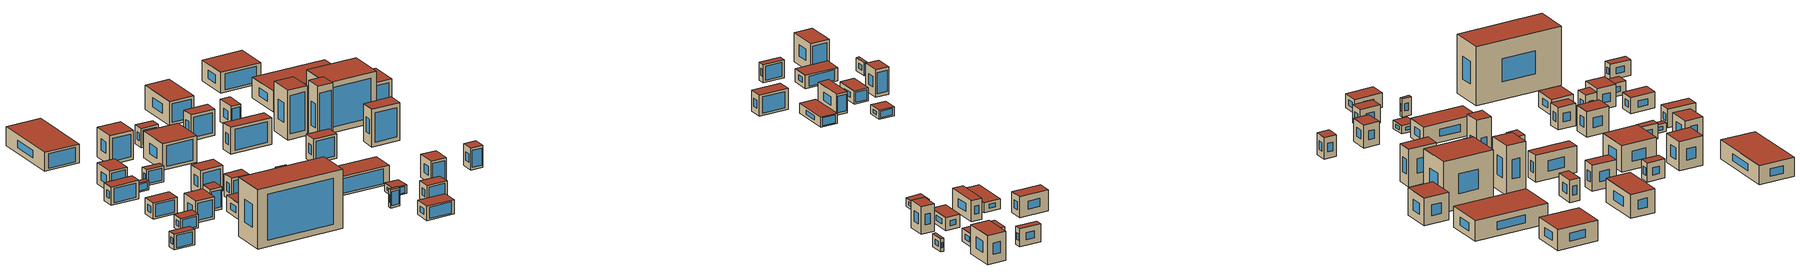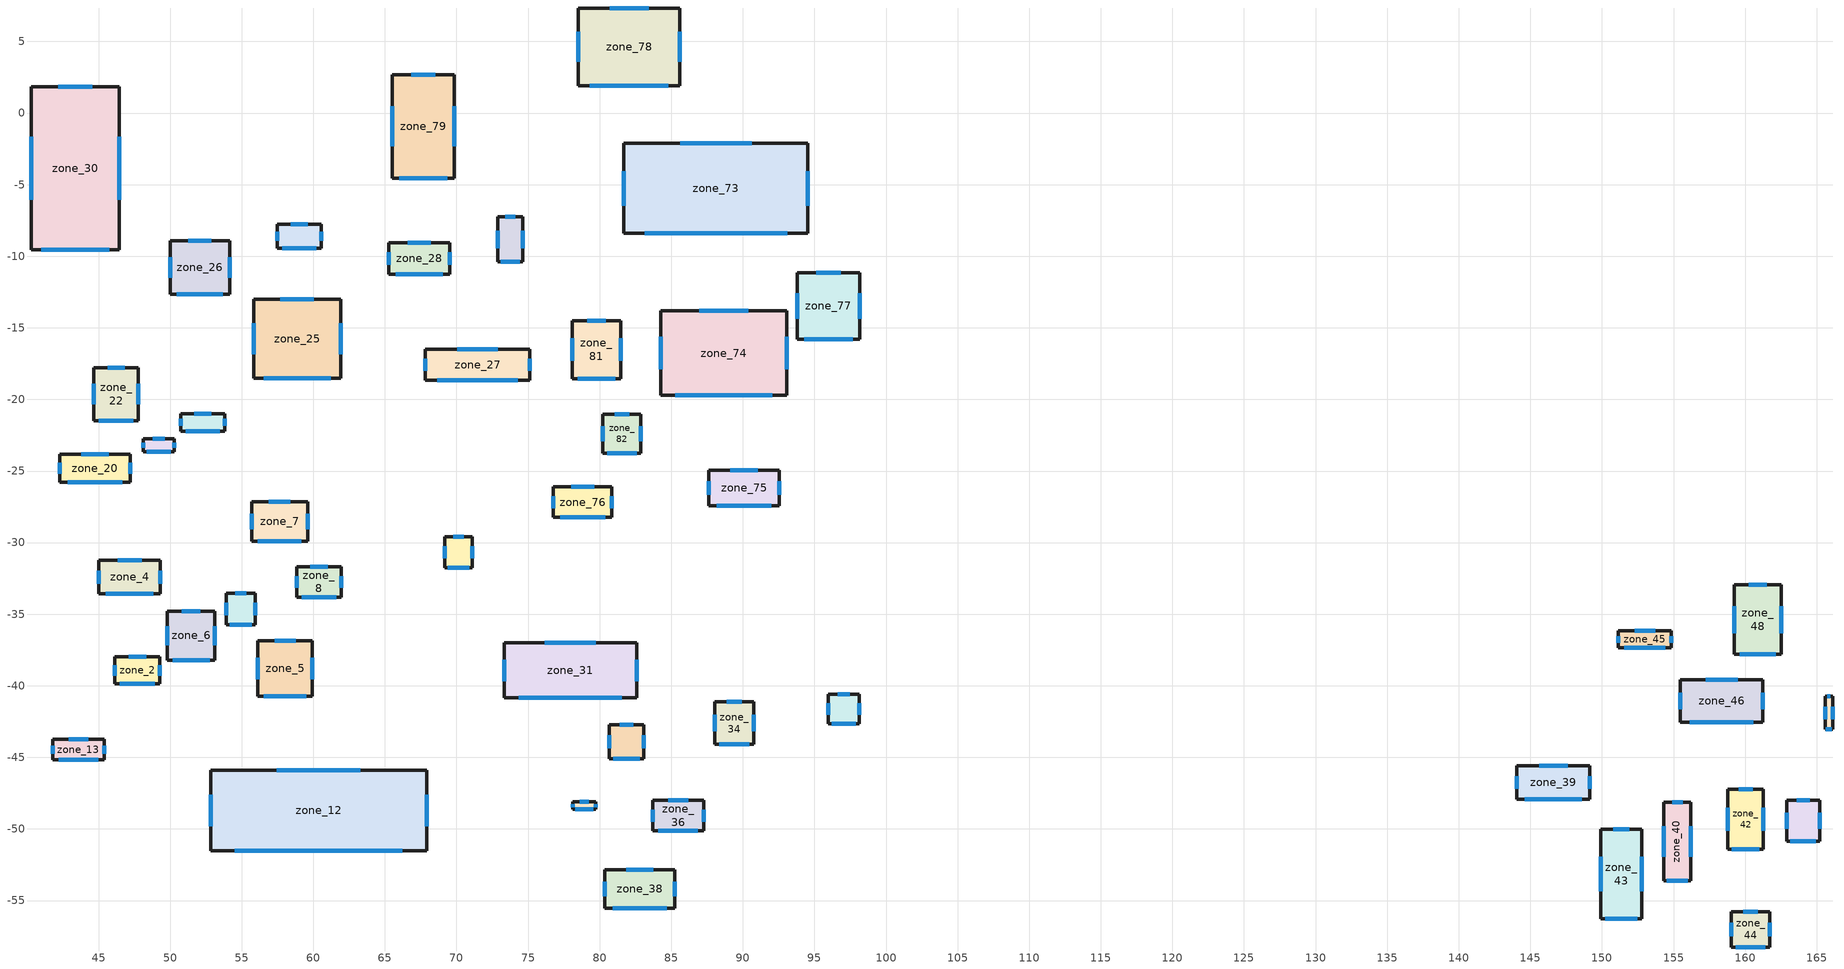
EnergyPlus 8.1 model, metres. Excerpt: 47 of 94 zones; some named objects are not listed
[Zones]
zone_2
 floor ground (Interior Floor): 46.14,-39.88 46.14,-37.99 49.29,-37.99 49.29,-39.88 z0
 wall outside (Exterior Wall): 46.14,-39.88 49.29,-39.88 49.29,-37.99 46.14,-37.99 46.14,-39.88 z0:2.22
 window (Exterior Window): 46.5,-39.88 48.93,-39.88 z0.25:1.97; 49.29,-39.3 49.29,-38.57 / 48.33,-37.99 47.11,-37.99 / 46.14,-38.57 46.14,-39.3 z0.68:1.54
 roof outside (Exterior Roof): 46.14,-39.88 49.29,-39.88 49.29,-37.99 46.14,-37.99 z2.22
zone_3
 floor ground (Interior Floor): 53.92,-35.73 53.92,-33.55 55.93,-33.55 55.93,-35.73 z0
 wall outside (Exterior Wall): 53.92,-35.73 55.93,-35.73 55.93,-33.55 53.92,-33.55 53.92,-35.73 z0:3.71
 window (Exterior Window): 54.15,-35.73 55.71,-35.73 z0.42:3.29; 55.93,-35.06 55.93,-34.22 / 55.32,-33.55 54.54,-33.55 / 53.92,-34.22 53.92,-35.06 z1.14:2.57
 roof outside (Exterior Roof): 53.92,-35.73 55.93,-35.73 55.93,-33.55 53.92,-33.55 z3.71
zone_4
 floor ground (Interior Floor): 45.03,-33.58 45.03,-31.23 49.32,-31.23 49.32,-33.58 z0
 wall outside (Exterior Wall): 45.03,-33.58 49.32,-33.58 49.32,-31.23 45.03,-31.23 45.03,-33.58 z0:2.67
 window (Exterior Window): 45.51,-33.58 48.84,-33.58 z0.3:2.37; 49.32,-32.86 49.32,-31.95 / 48,-31.23 46.34,-31.23 / 45.03,-31.95 45.03,-32.86 z0.82:1.85
 roof outside (Exterior Roof): 45.03,-33.58 49.32,-33.58 49.32,-31.23 45.03,-31.23 z2.67
zone_5
 floor ground (Interior Floor): 56.12,-40.73 56.12,-36.86 59.93,-36.86 59.93,-40.73 z0
 wall outside (Exterior Wall): 56.12,-40.73 59.93,-40.73 59.93,-36.86 56.12,-36.86 56.12,-40.73 z0:2.65
 window (Exterior Window): 56.55,-40.73 59.5,-40.73 z0.3:2.35; 59.93,-39.55 59.93,-38.05 / 58.77,-36.86 57.29,-36.86 / 56.12,-38.05 56.12,-39.55 z0.81:1.84
 roof outside (Exterior Roof): 56.12,-40.73 59.93,-40.73 59.93,-36.86 56.12,-36.86 z2.65
zone_6
 floor ground (Interior Floor): 49.8,-38.2 49.8,-34.78 53.13,-34.78 53.13,-38.2 z0
 wall outside (Exterior Wall): 49.8,-38.2 53.13,-38.2 53.13,-34.78 49.8,-34.78 49.8,-38.2 z0:3.65
 window (Exterior Window): 50.18,-38.2 52.75,-38.2 z0.41:3.24; 53.13,-37.15 53.13,-35.83 / 52.11,-34.78 50.82,-34.78 / 49.8,-35.83 49.8,-37.15 z1.12:2.53
 roof outside (Exterior Roof): 49.8,-38.2 53.13,-38.2 53.13,-34.78 49.8,-34.78 z3.65
zone_7
 floor ground (Interior Floor): 55.69,-29.91 55.69,-27.15 59.61,-27.15 59.61,-29.91 z0
 wall outside (Exterior Wall): 55.69,-29.91 59.61,-29.91 59.61,-27.15 55.69,-27.15 55.69,-29.91 z0:4.23
 window (Exterior Window): 56.13,-29.91 59.17,-29.91 z0.48:3.75; 59.61,-29.07 59.61,-28 / 58.41,-27.15 56.89,-27.15 / 55.69,-28 55.69,-29.07 z1.3:2.93
 roof outside (Exterior Roof): 55.69,-29.91 59.61,-29.91 59.61,-27.15 55.69,-27.15 z4.23
zone_8
 floor ground (Interior Floor): 58.83,-33.81 58.83,-31.68 61.96,-31.68 61.96,-33.81 z0
 wall outside (Exterior Wall): 58.83,-33.81 61.96,-33.81 61.96,-31.68 58.83,-31.68 58.83,-33.81 z0:3.71
 window (Exterior Window): 59.19,-33.81 61.61,-33.81 z0.42:3.29; 61.96,-33.16 61.96,-32.34 / 61,-31.68 59.79,-31.68 / 58.83,-32.34 58.83,-33.16 z1.14:2.57
 roof outside (Exterior Roof): 58.83,-33.81 61.96,-33.81 61.96,-31.68 58.83,-31.68 z3.71
zone_12
 floor ground (Interior Floor): 52.83,-51.51 52.83,-45.9 67.92,-45.9 67.92,-51.51 z0
 wall outside (Exterior Wall): 52.83,-51.51 67.92,-51.51 67.92,-45.9 52.83,-45.9 52.83,-51.51 z0:9.83
 window (Exterior Window): 54.53,-51.51 66.22,-51.51 z1.11:8.73; 67.92,-49.79 67.92,-47.62 / 63.3,-45.9 57.45,-45.9 / 52.83,-47.62 52.83,-49.79 z3.01:6.82
 roof outside (Exterior Roof): 52.83,-51.51 67.92,-51.51 67.92,-45.9 52.83,-45.9 z9.83
zone_13
 floor ground (Interior Floor): 41.8,-45.18 41.8,-43.75 45.4,-43.75 45.4,-45.18 z0
 wall outside (Exterior Wall): 41.8,-45.18 45.4,-45.18 45.4,-43.75 41.8,-43.75 41.8,-45.18 z0:2.59
 window (Exterior Window): 42.21,-45.18 45,-45.18 z0.29:2.3; 45.4,-44.74 45.4,-44.19 / 44.3,-43.75 42.9,-43.75 / 41.8,-44.19 41.8,-44.74 z0.79:1.79
 roof outside (Exterior Roof): 41.8,-45.18 45.4,-45.18 45.4,-43.75 41.8,-43.75 z2.59
zone_19
 floor ground (Interior Floor): 48.14,-23.66 48.14,-22.75 50.27,-22.75 50.27,-23.66 z0
 wall outside (Exterior Wall): 48.14,-23.66 50.27,-23.66 50.27,-22.75 48.14,-22.75 48.14,-23.66 z0:1.43
 window (Exterior Window): 48.38,-23.66 50.03,-23.66 z0.16:1.27; 50.27,-23.38 50.27,-23.03 / 49.62,-22.75 48.79,-22.75 / 48.14,-23.03 48.14,-23.38 z0.44:0.99
 roof outside (Exterior Roof): 48.14,-23.66 50.27,-23.66 50.27,-22.75 48.14,-22.75 z1.43
zone_20
 floor ground (Interior Floor): 42.29,-25.79 42.29,-23.84 47.21,-23.84 47.21,-25.79 z0
 wall outside (Exterior Wall): 42.29,-25.79 47.21,-25.79 47.21,-23.84 42.29,-23.84 42.29,-25.79 z0:3.02
 window (Exterior Window): 42.85,-25.79 46.66,-25.79 z0.34:2.68; 47.21,-25.19 47.21,-24.44 / 45.71,-23.84 43.8,-23.84 / 42.29,-24.44 42.29,-25.19 z0.93:2.1
 roof outside (Exterior Roof): 42.29,-25.79 47.21,-25.79 47.21,-23.84 42.29,-23.84 z3.02
zone_21
 floor ground (Interior Floor): 50.75,-22.22 50.75,-20.99 53.8,-20.99 53.8,-22.22 z0
 wall outside (Exterior Wall): 50.75,-22.22 53.8,-22.22 53.8,-20.99 50.75,-20.99 50.75,-22.22 z0:2.61
 window (Exterior Window): 51.09,-22.22 53.46,-22.22 z0.29:2.31; 53.8,-21.84 53.8,-21.37 / 52.87,-20.99 51.68,-20.99 / 50.75,-21.37 50.75,-21.84 z0.8:1.81
 roof outside (Exterior Roof): 50.75,-22.22 53.8,-22.22 53.8,-20.99 50.75,-20.99 z2.61
zone_22
 floor ground (Interior Floor): 44.68,-21.47 44.68,-17.77 47.79,-17.77 47.79,-21.47 z0
 wall outside (Exterior Wall): 44.68,-21.47 47.79,-21.47 47.79,-17.77 44.68,-17.77 44.68,-21.47 z0:3.48
 window (Exterior Window): 45.03,-21.47 47.44,-21.47 z0.39:3.09; 47.79,-20.34 47.79,-18.91 / 46.84,-17.77 45.63,-17.77 / 44.68,-18.91 44.68,-20.34 z1.07:2.41
 roof outside (Exterior Roof): 44.68,-21.47 47.79,-21.47 47.79,-17.77 44.68,-17.77 z3.48
zone_25
 floor ground (Interior Floor): 55.85,-18.52 55.85,-13.01 61.9,-13.01 61.9,-18.52 z0
 wall outside (Exterior Wall): 55.85,-18.52 61.9,-18.52 61.9,-13.01 55.85,-13.01 55.85,-18.52 z0:4.41
 window (Exterior Window): 56.53,-18.52 61.22,-18.52 z0.5:3.91; 61.9,-16.83 61.9,-14.7 / 60.05,-13.01 57.7,-13.01 / 55.85,-14.7 55.85,-16.83 z1.35:3.06
 roof outside (Exterior Roof): 55.85,-18.52 61.9,-18.52 61.9,-13.01 55.85,-13.01 z4.41
zone_26
 floor ground (Interior Floor): 50.01,-12.64 50.01,-8.92 54.15,-8.92 54.15,-12.64 z0
 wall outside (Exterior Wall): 50.01,-12.64 54.15,-12.64 54.15,-8.92 50.01,-8.92 50.01,-12.64 z0:4.86
 window (Exterior Window): 50.48,-12.64 53.69,-12.64 z0.55:4.31; 54.15,-11.5 54.15,-10.06 / 52.89,-8.92 51.28,-8.92 / 50.01,-10.06 50.01,-11.5 z1.49:3.37
 roof outside (Exterior Roof): 50.01,-12.64 54.15,-12.64 54.15,-8.92 50.01,-8.92 z4.86
zone_27
 floor ground (Interior Floor): 67.84,-18.66 67.84,-16.5 75.11,-16.5 75.11,-18.66 z0
 wall outside (Exterior Wall): 67.84,-18.66 75.11,-18.66 75.11,-16.5 67.84,-16.5 67.84,-18.66 z0:4.45
 window (Exterior Window): 68.66,-18.66 74.29,-18.66 z0.5:3.95; 75.11,-18 75.11,-17.16 / 72.88,-16.5 70.06,-16.5 / 67.84,-17.16 67.84,-18 z1.36:3.09
 roof outside (Exterior Roof): 67.84,-18.66 75.11,-18.66 75.11,-16.5 67.84,-16.5 z4.45
zone_28
 floor ground (Interior Floor): 65.28,-11.25 65.28,-9.06 69.52,-9.06 69.52,-11.25 z0
 wall outside (Exterior Wall): 65.28,-11.25 69.52,-11.25 69.52,-9.06 65.28,-9.06 65.28,-11.25 z0:4.32
 window (Exterior Window): 65.76,-11.25 69.04,-11.25 z0.49:3.83; 69.52,-10.58 69.52,-9.73 / 68.22,-9.06 66.58,-9.06 / 65.28,-9.73 65.28,-10.58 z1.32:3
 roof outside (Exterior Roof): 65.28,-11.25 69.52,-11.25 69.52,-9.06 65.28,-9.06 z4.32
zone_29
 floor ground (Interior Floor): 57.49,-9.45 57.49,-7.78 60.57,-7.78 60.57,-9.45 z0
 wall outside (Exterior Wall): 57.49,-9.45 60.57,-9.45 60.57,-7.78 57.49,-7.78 57.49,-9.45 z0:3.15
 window (Exterior Window): 57.84,-9.45 60.22,-9.45 z0.35:2.79; 60.57,-8.93 60.57,-8.29 / 59.62,-7.78 58.43,-7.78 / 57.49,-8.29 57.49,-8.93 z0.96:2.18
 roof outside (Exterior Roof): 57.49,-9.45 60.57,-9.45 60.57,-7.78 57.49,-7.78 z3.15
zone_30
 floor ground (Interior Floor): 40.31,-9.56 40.31,1.84 46.45,1.84 46.45,-9.56 z0
 wall outside (Exterior Wall): 40.31,-9.56 46.45,-9.56 46.45,1.84 40.31,1.84 40.31,-9.56 z0:3.13
 window (Exterior Window): 41.01,-9.56 45.75,-9.56 z0.35:2.78; 46.45,-6.07 46.45,-1.66 / 44.57,1.84 42.19,1.84 / 40.31,-1.66 40.31,-6.07 z0.96:2.17
 roof outside (Exterior Roof): 40.31,-9.56 46.45,-9.56 46.45,1.84 40.31,1.84 z3.13
zone_31
 floor ground (Interior Floor): 73.32,-40.85 73.32,-37 82.58,-37 82.58,-40.85 z0
 wall outside (Exterior Wall): 73.32,-40.85 82.58,-40.85 82.58,-37 73.32,-37 73.32,-40.85 z0:3.17
 window (Exterior Window): 74.37,-40.85 81.53,-40.85 z0.36:2.81; 82.58,-39.67 82.58,-38.18 / 79.74,-37 76.16,-37 / 73.32,-38.18 73.32,-39.67 z0.97:2.2
 roof outside (Exterior Roof): 73.32,-40.85 82.58,-40.85 82.58,-37 73.32,-37 z3.17
zone_32
 floor ground (Interior Floor): 69.17,-31.77 69.17,-29.58 71.12,-29.58 71.12,-31.77 z0
 wall outside (Exterior Wall): 69.17,-31.77 71.12,-31.77 71.12,-29.58 69.17,-29.58 69.17,-31.77 z0:1.61
 window (Exterior Window): 69.39,-31.77 70.9,-31.77 z0.18:1.43; 71.12,-31.1 71.12,-30.25 / 70.52,-29.58 69.76,-29.58 / 69.17,-30.25 69.17,-31.1 z0.49:1.12
 roof outside (Exterior Roof): 69.17,-31.77 71.12,-31.77 71.12,-29.58 69.17,-29.58 z1.61
zone_33
 floor ground (Interior Floor): 95.96,-42.66 95.96,-40.58 98.12,-40.58 98.12,-42.66 z0
 wall outside (Exterior Wall): 95.96,-42.66 98.12,-42.66 98.12,-40.58 95.96,-40.58 95.96,-42.66 z0:3.61
 window (Exterior Window): 96.21,-42.66 97.88,-42.66 z0.41:3.2; 98.12,-42.03 98.12,-41.22 / 97.46,-40.58 96.62,-40.58 / 95.96,-41.22 95.96,-42.03 z1.11:2.51
 roof outside (Exterior Roof): 95.96,-42.66 98.12,-42.66 98.12,-40.58 95.96,-40.58 z3.61
zone_34
 floor ground (Interior Floor): 88.05,-44.1 88.05,-41.11 90.75,-41.11 90.75,-44.1 z0
 wall outside (Exterior Wall): 88.05,-44.1 90.75,-44.1 90.75,-41.11 88.05,-41.11 88.05,-44.1 z0:3.82
 window (Exterior Window): 88.36,-44.1 90.45,-44.1 z0.43:3.39; 90.75,-43.18 90.75,-42.03 / 89.92,-41.11 88.88,-41.11 / 88.05,-42.03 88.05,-43.18 z1.17:2.65
 roof outside (Exterior Roof): 88.05,-44.1 90.75,-44.1 90.75,-41.11 88.05,-41.11 z3.82
zone_35
 floor ground (Interior Floor): 80.68,-45.1 80.68,-42.72 83.08,-42.72 83.08,-45.1 z0
 wall outside (Exterior Wall): 80.68,-45.1 83.08,-45.1 83.08,-42.72 80.68,-42.72 80.68,-45.1 z0:1.38
 window (Exterior Window): 80.95,-45.1 82.81,-45.1 z0.16:1.23; 83.08,-44.37 83.08,-43.45 / 82.34,-42.72 81.41,-42.72 / 80.68,-43.45 80.68,-44.37 z0.42:0.96
 roof outside (Exterior Roof): 80.68,-45.1 83.08,-45.1 83.08,-42.72 80.68,-42.72 z1.38
zone_36
 floor ground (Interior Floor): 83.69,-50.14 83.69,-47.99 87.27,-47.99 87.27,-50.14 z0
 wall outside (Exterior Wall): 83.69,-50.14 87.27,-50.14 87.27,-47.99 83.69,-47.99 83.69,-50.14 z0:2.99
 window (Exterior Window): 84.09,-50.14 86.87,-50.14 z0.34:2.66; 87.27,-49.48 87.27,-48.65 / 86.17,-47.99 84.79,-47.99 / 83.69,-48.65 83.69,-49.48 z0.92:2.08
 roof outside (Exterior Roof): 83.69,-50.14 87.27,-50.14 87.27,-47.99 83.69,-47.99 z2.99
zone_37
 floor ground (Interior Floor): 78.11,-48.63 78.11,-48.1 79.73,-48.1 79.73,-48.63 z0
 wall outside (Exterior Wall): 78.11,-48.63 79.73,-48.63 79.73,-48.1 78.11,-48.1 78.11,-48.63 z0:3.04
 window (Exterior Window): 78.29,-48.63 79.55,-48.63 z0.34:2.69; 79.73,-48.47 79.73,-48.26 / 79.23,-48.1 78.6,-48.1 / 78.11,-48.26 78.11,-48.47 z0.93:2.11
 roof outside (Exterior Roof): 78.11,-48.63 79.73,-48.63 79.73,-48.1 78.11,-48.1 z3.04
zone_38
 floor ground (Interior Floor): 80.36,-55.53 80.36,-52.86 85.25,-52.86 85.25,-55.53 z0
 wall outside (Exterior Wall): 80.36,-55.53 85.25,-55.53 85.25,-52.86 80.36,-52.86 80.36,-55.53 z0:2.37
 window (Exterior Window): 80.91,-55.53 84.7,-55.53 z0.27:2.1; 85.25,-54.71 85.25,-53.67 / 83.75,-52.86 81.86,-52.86 / 80.36,-53.67 80.36,-54.71 z0.73:1.64
 roof outside (Exterior Roof): 80.36,-55.53 85.25,-55.53 85.25,-52.86 80.36,-52.86 z2.37
zone_39
 floor ground (Interior Floor): 144.05,-47.91 144.05,-45.6 149.16,-45.6 149.16,-47.91 z0
 wall outside (Exterior Wall): 144.05,-47.91 149.16,-47.91 149.16,-45.6 144.05,-45.6 144.05,-47.91 z0:3.46
 window (Exterior Window): 144.62,-47.91 148.59,-47.91 z0.39:3.07; 149.16,-47.2 149.16,-46.31 / 147.6,-45.6 145.62,-45.6 / 144.05,-46.31 144.05,-47.2 z1.06:2.4
 roof outside (Exterior Roof): 144.05,-47.91 149.16,-47.91 149.16,-45.6 144.05,-45.6 z3.46
zone_40
 floor ground (Interior Floor): 154.33,-53.63 154.33,-48.13 156.22,-48.13 156.22,-53.63 z0
 wall outside (Exterior Wall): 154.33,-53.63 156.22,-53.63 156.22,-48.13 154.33,-48.13 154.33,-53.63 z0:3.44
 window (Exterior Window): 154.54,-53.63 156.01,-53.63 z0.39:3.05; 156.22,-51.94 156.22,-49.81 / 155.64,-48.13 154.91,-48.13 / 154.33,-49.81 154.33,-51.94 z1.05:2.39
 roof outside (Exterior Roof): 154.33,-53.63 156.22,-53.63 156.22,-48.13 154.33,-48.13 z3.44
zone_41
 floor ground (Interior Floor): 162.9,-50.86 162.9,-47.98 165.21,-47.98 165.21,-50.86 z0
 wall outside (Exterior Wall): 162.9,-50.86 165.21,-50.86 165.21,-47.98 162.9,-47.98 162.9,-50.86 z0:4.54
 window (Exterior Window): 163.16,-50.86 164.95,-50.86 z0.51:4.03; 165.21,-49.98 165.21,-48.87 / 164.5,-47.98 163.61,-47.98 / 162.9,-48.87 162.9,-49.98 z1.39:3.15
 roof outside (Exterior Roof): 162.9,-50.86 165.21,-50.86 165.21,-47.98 162.9,-47.98 z4.54
zone_42
 floor ground (Interior Floor): 158.8,-51.42 158.8,-47.22 161.28,-47.22 161.28,-51.42 z0
 wall outside (Exterior Wall): 158.8,-51.42 161.28,-51.42 161.28,-47.22 158.8,-47.22 158.8,-51.42 z0:2.14
 window (Exterior Window): 159.08,-51.42 161,-51.42 z0.24:1.9; 161.28,-50.13 161.28,-48.51 / 160.52,-47.22 159.56,-47.22 / 158.8,-48.51 158.8,-50.13 z0.66:1.49
 roof outside (Exterior Roof): 158.8,-51.42 161.28,-51.42 161.28,-47.22 158.8,-47.22 z2.14
zone_43
 floor ground (Interior Floor): 149.91,-56.27 149.91,-50.03 152.79,-50.03 152.79,-56.27 z0
 wall outside (Exterior Wall): 149.91,-56.27 152.79,-56.27 152.79,-50.03 149.91,-50.03 149.91,-56.27 z0:1.66
 window (Exterior Window): 150.24,-56.27 152.47,-56.27 z0.19:1.47; 152.79,-54.36 152.79,-51.94 / 151.91,-50.03 150.79,-50.03 / 149.91,-51.94 149.91,-54.36 z0.51:1.15
 roof outside (Exterior Roof): 149.91,-56.27 152.79,-56.27 152.79,-50.03 149.91,-50.03 z1.66
zone_44
 floor ground (Interior Floor): 159.05,-58.24 159.05,-55.79 161.71,-55.79 161.71,-58.24 z0
 wall outside (Exterior Wall): 159.05,-58.24 161.71,-58.24 161.71,-55.79 159.05,-55.79 159.05,-58.24 z0:1.44
 window (Exterior Window): 159.35,-58.24 161.41,-58.24 z0.16:1.28; 161.71,-57.49 161.71,-56.54 / 160.89,-55.79 159.86,-55.79 / 159.05,-56.54 159.05,-57.49 z0.44:1
 roof outside (Exterior Roof): 159.05,-58.24 161.71,-58.24 161.71,-55.79 159.05,-55.79 z1.44
zone_45
 floor ground (Interior Floor): 151.15,-37.36 151.15,-36.16 154.85,-36.16 154.85,-37.36 z0
 wall outside (Exterior Wall): 151.15,-37.36 154.85,-37.36 154.85,-36.16 151.15,-36.16 151.15,-37.36 z0:2.97
 window (Exterior Window): 151.57,-37.36 154.43,-37.36 z0.33:2.64; 154.85,-36.99 154.85,-36.53 / 153.72,-36.16 152.28,-36.16 / 151.15,-36.53 151.15,-36.99 z0.91:2.06
 roof outside (Exterior Roof): 151.15,-37.36 154.85,-37.36 154.85,-36.16 151.15,-36.16 z2.97
zone_46
 floor ground (Interior Floor): 155.48,-42.54 155.48,-39.59 161.23,-39.59 161.23,-42.54 z0
 wall outside (Exterior Wall): 155.48,-42.54 161.23,-42.54 161.23,-39.59 155.48,-39.59 155.48,-42.54 z0:2.17
 window (Exterior Window): 156.13,-42.54 160.58,-42.54 z0.24:1.93; 161.23,-41.63 161.23,-40.49 / 159.47,-39.59 157.24,-39.59 / 155.48,-40.49 155.48,-41.63 z0.67:1.51
 roof outside (Exterior Roof): 155.48,-42.54 161.23,-42.54 161.23,-39.59 155.48,-39.59 z2.17
zone_47
 floor ground (Interior Floor): 165.59,-43.05 165.59,-40.74 166.11,-40.74 166.11,-43.05 z0
 wall outside (Exterior Wall): 165.59,-43.05 166.11,-43.05 166.11,-40.74 165.59,-40.74 165.59,-43.05 z0:2.17
 window (Exterior Window): 165.65,-43.05 166.05,-43.05 z0.24:1.92; 166.11,-42.34 166.11,-41.45 / 165.95,-40.74 165.75,-40.74 / 165.59,-41.45 165.59,-42.34 z0.66:1.5
 roof outside (Exterior Roof): 165.59,-43.05 166.11,-43.05 166.11,-40.74 165.59,-40.74 z2.17
zone_48
 floor ground (Interior Floor): 159.25,-37.81 159.25,-32.93 162.51,-32.93 162.51,-37.81 z0
 wall outside (Exterior Wall): 159.25,-37.81 162.51,-37.81 162.51,-32.93 159.25,-32.93 159.25,-37.81 z0:4.82
 window (Exterior Window): 159.61,-37.81 162.15,-37.81 z0.54:4.27; 162.51,-36.32 162.51,-34.43 / 161.51,-32.93 160.25,-32.93 / 159.25,-34.43 159.25,-36.32 z1.48:3.34
 roof outside (Exterior Roof): 159.25,-37.81 162.51,-37.81 162.51,-32.93 159.25,-32.93 z4.82
zone_73
 floor ground (Interior Floor): 81.69,-8.41 81.69,-2.13 94.54,-2.13 94.54,-8.41 z0
 wall outside (Exterior Wall): 81.69,-8.41 94.54,-8.41 94.54,-2.13 81.69,-2.13 81.69,-8.41 z0:3.44
 window (Exterior Window): 83.14,-8.41 93.09,-8.41 z0.39:3.05; 94.54,-6.49 94.54,-4.05 / 90.61,-2.13 85.63,-2.13 / 81.69,-4.05 81.69,-6.49 z1.05:2.39
 roof outside (Exterior Roof): 81.69,-8.41 94.54,-8.41 94.54,-2.13 81.69,-2.13 z3.44
zone_74
 floor ground (Interior Floor): 84.28,-19.71 84.28,-13.82 93.06,-13.82 93.06,-19.71 z0
 wall outside (Exterior Wall): 84.28,-19.71 93.06,-19.71 93.06,-13.82 84.28,-13.82 84.28,-19.71 z0:8.46
 window (Exterior Window): 85.27,-19.71 92.07,-19.71 z0.95:7.51; 93.06,-17.91 93.06,-15.63 / 90.37,-13.82 86.97,-13.82 / 84.28,-15.63 84.28,-17.91 z2.59:5.87
 roof outside (Exterior Roof): 84.28,-19.71 93.06,-19.71 93.06,-13.82 84.28,-13.82 z8.46
zone_75
 floor ground (Interior Floor): 87.62,-27.42 87.62,-24.94 92.55,-24.94 92.55,-27.42 z0
 wall outside (Exterior Wall): 87.62,-27.42 92.55,-27.42 92.55,-24.94 87.62,-24.94 87.62,-27.42 z0:6.27
 window (Exterior Window): 88.18,-27.42 91.99,-27.42 z0.71:5.56; 92.55,-26.66 92.55,-25.7 / 91.04,-24.94 89.13,-24.94 / 87.62,-25.7 87.62,-26.66 z1.92:4.35
 roof outside (Exterior Roof): 87.62,-27.42 92.55,-27.42 92.55,-24.94 87.62,-24.94 z6.27
zone_76
 floor ground (Interior Floor): 76.77,-28.24 76.77,-26.12 80.86,-26.12 80.86,-28.24 z0
 wall outside (Exterior Wall): 76.77,-28.24 80.86,-28.24 80.86,-26.12 76.77,-26.12 76.77,-28.24 z0:4.09
 window (Exterior Window): 77.23,-28.24 80.4,-28.24 z0.46:3.63; 80.86,-27.59 80.86,-26.77 / 79.6,-26.12 78.02,-26.12 / 76.77,-26.77 76.77,-27.59 z1.25:2.83
 roof outside (Exterior Roof): 76.77,-28.24 80.86,-28.24 80.86,-26.12 76.77,-26.12 z4.09
zone_77
 floor ground (Interior Floor): 93.8,-15.81 93.8,-11.16 98.15,-11.16 98.15,-15.81 z0
 wall outside (Exterior Wall): 93.8,-15.81 98.15,-15.81 98.15,-11.16 93.8,-11.16 93.8,-15.81 z0:4.59
 window (Exterior Window): 94.29,-15.81 97.66,-15.81 z0.52:4.07; 98.15,-14.38 98.15,-12.58 / 96.82,-11.16 95.14,-11.16 / 93.8,-12.58 93.8,-14.38 z1.41:3.18
 roof outside (Exterior Roof): 93.8,-15.81 98.15,-15.81 98.15,-11.16 93.8,-11.16 z4.59
zone_78
 floor ground (Interior Floor): 78.51,1.91 78.51,7.34 85.61,7.34 85.61,1.91 z0
 wall outside (Exterior Wall): 78.51,1.91 85.61,1.91 85.61,7.34 78.51,7.34 78.51,1.91 z0:3.46
 window (Exterior Window): 79.31,1.91 84.81,1.91 z0.39:3.07; 85.61,3.57 85.61,5.67 / 83.43,7.34 80.69,7.34 / 78.51,5.67 78.51,3.57 z1.06:2.4
 roof outside (Exterior Roof): 78.51,1.91 85.61,1.91 85.61,7.34 78.51,7.34 z3.46
zone_79
 floor ground (Interior Floor): 65.52,-4.55 65.52,2.68 69.83,2.68 69.83,-4.55 z0
 wall outside (Exterior Wall): 65.52,-4.55 69.83,-4.55 69.83,2.68 65.52,2.68 65.52,-4.55 z0:3.98
 window (Exterior Window): 66.01,-4.55 69.35,-4.55 z0.45:3.53; 69.83,-2.33 69.83,0.47 / 68.51,2.68 66.84,2.68 / 65.52,0.47 65.52,-2.33 z1.22:2.76
 roof outside (Exterior Roof): 65.52,-4.55 69.83,-4.55 69.83,2.68 65.52,2.68 z3.98
zone_80
 floor ground (Interior Floor): 72.89,-10.39 72.89,-7.25 74.62,-7.25 74.62,-10.39 z0
 wall outside (Exterior Wall): 72.89,-10.39 74.62,-10.39 74.62,-7.25 72.89,-7.25 72.89,-10.39 z0:3.69
 window (Exterior Window): 73.08,-10.39 74.42,-10.39 z0.42:3.28; 74.62,-9.43 74.62,-8.21 / 74.09,-7.25 73.42,-7.25 / 72.89,-8.21 72.89,-9.43 z1.13:2.56
 roof outside (Exterior Roof): 72.89,-10.39 74.62,-10.39 74.62,-7.25 72.89,-7.25 z3.69
zone_81
 floor ground (Interior Floor): 78.07,-18.55 78.07,-14.5 81.48,-14.5 81.48,-18.55 z0
 wall outside (Exterior Wall): 78.07,-18.55 81.48,-18.55 81.48,-14.5 78.07,-14.5 78.07,-18.55 z0:8.22
 window (Exterior Window): 78.46,-18.55 81.1,-18.55 z0.93:7.3; 81.48,-17.31 81.48,-15.74 / 80.44,-14.5 79.12,-14.5 / 78.07,-15.74 78.07,-17.31 z2.52:5.7
 roof outside (Exterior Roof): 78.07,-18.55 81.48,-18.55 81.48,-14.5 78.07,-14.5 z8.22
zone_82
 floor ground (Interior Floor): 80.23,-23.77 80.23,-21.03 82.87,-21.03 82.87,-23.77 z0
 wall outside (Exterior Wall): 80.23,-23.77 82.87,-23.77 82.87,-21.03 80.23,-21.03 80.23,-23.77 z0:10.36
 window (Exterior Window): 80.53,-23.77 82.57,-23.77 z1.17:9.2; 82.87,-22.93 82.87,-21.87 / 82.06,-21.03 81.04,-21.03 / 80.23,-21.87 80.23,-22.93 z3.17:7.19
 roof outside (Exterior Roof): 80.23,-23.77 82.87,-23.77 82.87,-21.03 80.23,-21.03 z10.36
[Building]
unnamed.idf: North Axis {deg}=0; Terrain=City; Loads Convergence Tolerance Value=0.04; Temperature Convergence Tolerance Value {deltaC}=0.4; Solar Distribution or maybe FullExterior=FullInteriorAndExteriorWithReflections; Maximum Number of Warmup Days=25; Minimum Number of Warmup Days=6
[Site:Location]
New York J F Kennedy IntL Ar	USA: 40.65, -73.8, -5, 5
[SizingPeriod:WeatherFileConditionType]
ExtremeSizingWinterExtreme: WinterExtreme, Monday, Yes, Yes
ExtremeSizingSummerExtreme: SummerExtreme, Monday, Yes, Yes
[Construction]
EXTERIOR WALL: M01 100mm brick, M15 200mm heavyweight concrete, I02 50mm insulation board, F04 Wall air space resistance, G01a 19mm gypsum board
EXTERIOR WINDOW: Clear 3mm, Air 13mm, Clear 3mm
INTERIOR FLOOR: F16 Acoustic tile, F05 Ceiling air space resistance, M11 100mm lightweight concrete
EXTERIOR ROOF: M11 100mm lightweight concrete, F05 Ceiling air space resistance, F16 Acoustic tile
[Material] - Thermal Absorptance=0.9
Name | - Roughness | - Thickness {m} | - Conductivity {W/m-K} | - Density {kg/m3} | - Specific Heat {J/kg-K} | - Solar Absorptance | - Visible Absorptance
M01 100MM BRICK | MediumRough | 0.1016 | 0.89 | 1920 | 790 | 0.7 | 0.7
M15 200MM HEAVYWEIGHT CONCRETE | MediumRough | 0.2032 | 1.95 | 2240 | 900 | 0.7 | 0.7
I02 50MM INSULATION BOARD | MediumRough | 0.0508 | 0.03 | 43 | 1210 | 0.7 | 0.7
G01A 19MM GYPSUM BOARD | MediumSmooth | 0.019 | 0.16 | 800 | 1090 | 0.4 | 0.4
F16 ACOUSTIC TILE | MediumSmooth | 0.0191 | 0.06 | 368 | 590 | 0.3 | 0.3
M11 100MM LIGHTWEIGHT CONCRETE | MediumRough | 0.1016 | 0.53 | 1280 | 840 | 0.5 | 0.5
[Material:AirGap]
Name | - Thermal Resistance {m2-K/W}
F04 WALL AIR SPACE RESISTANCE | 0.15
F05 CEILING AIR SPACE RESISTANCE | 0.18
[WindowMaterial:Glazing]
CLEAR 3MM: - Optical Data Type=SpectralAverage; - Thickness {m}=0.003; - Solar Transmittance at Normal Incidence=0.837; - Front Side Solar Reflectance at Normal Incidence=0.075; - Back Side Solar Reflectance at Normal Incidence=0; - Visible Transmittance at Normal Incidence=0.898; - Front Side Visible Reflectance at Normal Incidence=0.081; - Back Side Visible Reflectance at Normal Incidence=0; - Infrared Transmittance at Normal Incidence=0; - Front Side Infrared Hemispherical Emissivity=0.84; - Back Side Infrared Hemispherical Emissivity=0.84; - Conductivity {W/m-K}=0.9; - Dirt Correction Factor for Solar and Visible Transmittance=1; - Solar Diffusing=No
[WindowMaterial:Gas]
AIR 13MM: - Gas Type=Air; - Thickness {m}=0.0127
[Zone] Type=1
zone_2; zone_3; zone_4; zone_5; zone_6; zone_7; zone_8; zone_12; zone_13; zone_19; zone_20; zone_21; zone_22; zone_25; zone_26; zone_27; zone_28; zone_29; zone_30; zone_31; zone_32; zone_33; zone_34; zone_35; zone_36; zone_37; zone_38; zone_39; zone_40; zone_41; zone_42; zone_43; zone_44; zone_45; zone_46; zone_47; zone_48; zone_73; zone_74; zone_75; zone_76; zone_77; zone_78; zone_79; zone_80; zone_81; zone_82
[HVACTemplate:Zone:IdealLoadsAirSystem] Heating Supply Air Temp {C}=50; Cooling Supply Air Temp {C}=13; Heating Limit=NoLimit; Cooling Limit=NoLimit; Humidification Control Type=None; Outdoor Air Method=DetailedSpecification
Name | Template Thermostat | Design Specification Outdoor Air Object
zone_2 | zone_2_HVAC | DSOAzone_2
zone_3 | zone_3_HVAC | DSOAzone_3
zone_4 | zone_4_HVAC | DSOAzone_4
zone_5 | zone_5_HVAC | DSOAzone_5
zone_6 | zone_6_HVAC | DSOAzone_6
zone_7 | zone_7_HVAC | DSOAzone_7
zone_8 | zone_8_HVAC | DSOAzone_8
zone_12 | zone_12_HVAC | DSOAzone_12
zone_13 | zone_13_HVAC | DSOAzone_13
zone_19 | zone_19_HVAC | DSOAzone_19
zone_20 | zone_20_HVAC | DSOAzone_20
zone_21 | zone_21_HVAC | DSOAzone_21
zone_22 | zone_22_HVAC | DSOAzone_22
zone_25 | zone_25_HVAC | DSOAzone_25
zone_26 | zone_26_HVAC | DSOAzone_26
zone_27 | zone_27_HVAC | DSOAzone_27
zone_28 | zone_28_HVAC | DSOAzone_28
zone_29 | zone_29_HVAC | DSOAzone_29
zone_30 | zone_30_HVAC | DSOAzone_30
zone_31 | zone_31_HVAC | DSOAzone_31
zone_32 | zone_32_HVAC | DSOAzone_32
zone_33 | zone_33_HVAC | DSOAzone_33
zone_34 | zone_34_HVAC | DSOAzone_34
zone_35 | zone_35_HVAC | DSOAzone_35
zone_36 | zone_36_HVAC | DSOAzone_36
zone_37 | zone_37_HVAC | DSOAzone_37
zone_38 | zone_38_HVAC | DSOAzone_38
zone_39 | zone_39_HVAC | DSOAzone_39
zone_40 | zone_40_HVAC | DSOAzone_40
zone_41 | zone_41_HVAC | DSOAzone_41
zone_42 | zone_42_HVAC | DSOAzone_42
zone_43 | zone_43_HVAC | DSOAzone_43
zone_44 | zone_44_HVAC | DSOAzone_44
zone_45 | zone_45_HVAC | DSOAzone_45
zone_46 | zone_46_HVAC | DSOAzone_46
zone_47 | zone_47_HVAC | DSOAzone_47
zone_48 | zone_48_HVAC | DSOAzone_48
zone_73 | zone_73_HVAC | DSOAzone_73
zone_74 | zone_74_HVAC | DSOAzone_74
zone_75 | zone_75_HVAC | DSOAzone_75
zone_76 | zone_76_HVAC | DSOAzone_76
zone_77 | zone_77_HVAC | DSOAzone_77
zone_78 | zone_78_HVAC | DSOAzone_78
zone_79 | zone_79_HVAC | DSOAzone_79
zone_80 | zone_80_HVAC | DSOAzone_80
zone_81 | zone_81_HVAC | DSOAzone_81
zone_82 | zone_82_HVAC | DSOAzone_82
[ElectricEquipment] Schedule=MidriseApartment Apartment Equip; Design Level Calculation Method=Watts/Area; Watts per Zone Floor Area {W/m2}=3.87503
Name | Zone or ZoneList
zone_2ElectricEquipment | zone_2
zone_3ElectricEquipment | zone_3
zone_4ElectricEquipment | zone_4
zone_5ElectricEquipment | zone_5
zone_6ElectricEquipment | zone_6
zone_7ElectricEquipment | zone_7
zone_8ElectricEquipment | zone_8
zone_12ElectricEquipment | zone_12
zone_13ElectricEquipment | zone_13
zone_19ElectricEquipment | zone_19
zone_20ElectricEquipment | zone_20
zone_21ElectricEquipment | zone_21
zone_22ElectricEquipment | zone_22
zone_25ElectricEquipment | zone_25
zone_26ElectricEquipment | zone_26
zone_27ElectricEquipment | zone_27
zone_28ElectricEquipment | zone_28
zone_29ElectricEquipment | zone_29
zone_30ElectricEquipment | zone_30
zone_31ElectricEquipment | zone_31
zone_32ElectricEquipment | zone_32
zone_33ElectricEquipment | zone_33
zone_34ElectricEquipment | zone_34
zone_35ElectricEquipment | zone_35
zone_36ElectricEquipment | zone_36
zone_37ElectricEquipment | zone_37
zone_38ElectricEquipment | zone_38
zone_39ElectricEquipment | zone_39
zone_40ElectricEquipment | zone_40
zone_41ElectricEquipment | zone_41
zone_42ElectricEquipment | zone_42
zone_43ElectricEquipment | zone_43
zone_44ElectricEquipment | zone_44
zone_45ElectricEquipment | zone_45
zone_46ElectricEquipment | zone_46
zone_47ElectricEquipment | zone_47
zone_48ElectricEquipment | zone_48
zone_73ElectricEquipment | zone_73
zone_74ElectricEquipment | zone_74
zone_75ElectricEquipment | zone_75
zone_76ElectricEquipment | zone_76
zone_77ElectricEquipment | zone_77
zone_78ElectricEquipment | zone_78
zone_79ElectricEquipment | zone_79
zone_80ElectricEquipment | zone_80
zone_81ElectricEquipment | zone_81
zone_82ElectricEquipment | zone_82
[People] Number of People Schedule=MidriseApartment Apartment Occ; Number of People Calculation Method=People/Area; People per Zone Floor Area {person/m2}=0.0283092; Fraction Radiant=0.3; Sensible Heat Fraction=autocalculate; Activity Level Schedule=MidriseApartment Activity
Name | Zone or ZoneList
zone_2OfficePeople | zone_2
zone_3OfficePeople | zone_3
zone_4OfficePeople | zone_4
zone_5OfficePeople | zone_5
zone_6OfficePeople | zone_6
zone_7OfficePeople | zone_7
zone_8OfficePeople | zone_8
zone_12OfficePeople | zone_12
zone_13OfficePeople | zone_13
zone_19OfficePeople | zone_19
zone_20OfficePeople | zone_20
zone_21OfficePeople | zone_21
zone_22OfficePeople | zone_22
zone_25OfficePeople | zone_25
zone_26OfficePeople | zone_26
zone_27OfficePeople | zone_27
zone_28OfficePeople | zone_28
zone_29OfficePeople | zone_29
zone_30OfficePeople | zone_30
zone_31OfficePeople | zone_31
zone_32OfficePeople | zone_32
zone_33OfficePeople | zone_33
zone_34OfficePeople | zone_34
zone_35OfficePeople | zone_35
zone_36OfficePeople | zone_36
zone_37OfficePeople | zone_37
zone_38OfficePeople | zone_38
zone_39OfficePeople | zone_39
zone_40OfficePeople | zone_40
zone_41OfficePeople | zone_41
zone_42OfficePeople | zone_42
zone_43OfficePeople | zone_43
zone_44OfficePeople | zone_44
zone_45OfficePeople | zone_45
zone_46OfficePeople | zone_46
zone_47OfficePeople | zone_47
zone_48OfficePeople | zone_48
zone_73OfficePeople | zone_73
zone_74OfficePeople | zone_74
zone_75OfficePeople | zone_75
zone_76OfficePeople | zone_76
zone_77OfficePeople | zone_77
zone_78OfficePeople | zone_78
zone_79OfficePeople | zone_79
zone_80OfficePeople | zone_80
zone_81OfficePeople | zone_81
zone_82OfficePeople | zone_82
[Lights] Schedule=MidriseApartment Apartment Light; Design Level Calculation Method=Watts/Area; Watts per Zone Floor Area {W/m2}=11.8404
Name | Zone or ZoneList
zone_2OfficeLights | zone_2
zone_3OfficeLights | zone_3
zone_4OfficeLights | zone_4
zone_5OfficeLights | zone_5
zone_6OfficeLights | zone_6
zone_7OfficeLights | zone_7
zone_8OfficeLights | zone_8
zone_12OfficeLights | zone_12
zone_13OfficeLights | zone_13
zone_19OfficeLights | zone_19
zone_20OfficeLights | zone_20
zone_21OfficeLights | zone_21
zone_22OfficeLights | zone_22
zone_25OfficeLights | zone_25
zone_26OfficeLights | zone_26
zone_27OfficeLights | zone_27
zone_28OfficeLights | zone_28
zone_29OfficeLights | zone_29
zone_30OfficeLights | zone_30
zone_31OfficeLights | zone_31
zone_32OfficeLights | zone_32
zone_33OfficeLights | zone_33
zone_34OfficeLights | zone_34
zone_35OfficeLights | zone_35
zone_36OfficeLights | zone_36
zone_37OfficeLights | zone_37
zone_38OfficeLights | zone_38
zone_39OfficeLights | zone_39
zone_40OfficeLights | zone_40
zone_41OfficeLights | zone_41
zone_42OfficeLights | zone_42
zone_43OfficeLights | zone_43
zone_44OfficeLights | zone_44
zone_45OfficeLights | zone_45
zone_46OfficeLights | zone_46
zone_47OfficeLights | zone_47
zone_48OfficeLights | zone_48
zone_73OfficeLights | zone_73
zone_74OfficeLights | zone_74
zone_75OfficeLights | zone_75
zone_76OfficeLights | zone_76
zone_77OfficeLights | zone_77
zone_78OfficeLights | zone_78
zone_79OfficeLights | zone_79
zone_80OfficeLights | zone_80
zone_81OfficeLights | zone_81
zone_82OfficeLights | zone_82
[ZoneInfiltration:DesignFlowRate] Schedule=MidriseApartment Infil; Design Flow Rate Calculation Method=Flow/Area; Flow per Zone Floor Area {m3/s-m2}=0.000226568
Name | Zone or ZoneList
zone_2_Infiltration | zone_2
zone_3_Infiltration | zone_3
zone_4_Infiltration | zone_4
zone_5_Infiltration | zone_5
zone_6_Infiltration | zone_6
zone_7_Infiltration | zone_7
zone_8_Infiltration | zone_8
zone_12_Infiltration | zone_12
zone_13_Infiltration | zone_13
zone_19_Infiltration | zone_19
zone_20_Infiltration | zone_20
zone_21_Infiltration | zone_21
zone_22_Infiltration | zone_22
zone_25_Infiltration | zone_25
zone_26_Infiltration | zone_26
zone_27_Infiltration | zone_27
zone_28_Infiltration | zone_28
zone_29_Infiltration | zone_29
zone_30_Infiltration | zone_30
zone_31_Infiltration | zone_31
zone_32_Infiltration | zone_32
zone_33_Infiltration | zone_33
zone_34_Infiltration | zone_34
zone_35_Infiltration | zone_35
zone_36_Infiltration | zone_36
zone_37_Infiltration | zone_37
zone_38_Infiltration | zone_38
zone_39_Infiltration | zone_39
zone_40_Infiltration | zone_40
zone_41_Infiltration | zone_41
zone_42_Infiltration | zone_42
zone_43_Infiltration | zone_43
zone_44_Infiltration | zone_44
zone_45_Infiltration | zone_45
zone_46_Infiltration | zone_46
zone_47_Infiltration | zone_47
zone_48_Infiltration | zone_48
zone_73_Infiltration | zone_73
zone_74_Infiltration | zone_74
zone_75_Infiltration | zone_75
zone_76_Infiltration | zone_76
zone_77_Infiltration | zone_77
zone_78_Infiltration | zone_78
zone_79_Infiltration | zone_79
zone_80_Infiltration | zone_80
zone_81_Infiltration | zone_81
zone_82_Infiltration | zone_82
[DesignSpecification:OutdoorAir] Outdoor Air Method=Maximum; Outdoor Air Flow per Person {m3/s-person}=0; Outdoor Air Flow per Zone Floor Area {m3/s-m2}=0; Outdoor Air Flow per Zone {m3/s}=0
DSOAzone_2; DSOAzone_3; DSOAzone_4; DSOAzone_5; DSOAzone_6; DSOAzone_7; DSOAzone_8; DSOAzone_12; DSOAzone_13; DSOAzone_19; DSOAzone_20; DSOAzone_21; DSOAzone_22; DSOAzone_25; DSOAzone_26; DSOAzone_27; DSOAzone_28; DSOAzone_29; DSOAzone_30; DSOAzone_31; DSOAzone_32; DSOAzone_33; DSOAzone_34; DSOAzone_35; DSOAzone_36; DSOAzone_37; DSOAzone_38; DSOAzone_39; DSOAzone_40; DSOAzone_41; DSOAzone_42; DSOAzone_43; DSOAzone_44; DSOAzone_45; DSOAzone_46; DSOAzone_47; DSOAzone_48; DSOAzone_73; DSOAzone_74; DSOAzone_75; DSOAzone_76; DSOAzone_77; DSOAzone_78; DSOAzone_79; DSOAzone_80; DSOAzone_81; DSOAzone_82
[Schedule:Year]
MIDRISEAPARTMENT ACTIVITY: Schedule:Week:Daily {78c76c19-7432-46f1-b258-ac0661c6a983}, 1, 1, 12, 31
MIDRISEAPARTMENT APARTMENT EQUIP: Schedule:Week:Daily {8834b73c-ddbc-4355-91db-38c05495cc95}, 1, 1, 12, 31
MIDRISEAPARTMENT INFIL: Schedule:Week:Daily {aea13f67-aa55-4f8c-b969-1ce3e73aa537}, 1, 1, 12, 31
MIDRISEAPARTMENT APARTMENT OCC: Schedule:Week:Daily {dfcaa5b0-c5fd-41a0-a8de-bc57fc225c10}, 1, 1, 12, 31
MIDRISEAPARTMENT APARTMENT LIGHT: Schedule:Week:Daily {8e01d304-ffca-49a8-b06f-42e0992d5bc0}, 1, 1, 12, 31
[Schedule:Week:Daily]
SCHEDULE:WEEK:DAILY {78C76C19-7432-46F1-B258-AC0661C6A983}: MidriseApartment Activity Default Schedule, MidriseApartment Activity Default Schedule, MidriseApartment Activity Default Schedule, MidriseApartment Activity Default Schedule, MidriseApartment Activity Default Schedule, MidriseApartment Activity Default Schedule, MidriseApartment Activity Default Schedule, MidriseApartment Activity Default Schedule, MidriseApartment Activity Summer Design Day, MidriseApartment Activity Winter Design Day, MidriseApartment Activity Default Schedule, MidriseApartment Activity Default Schedule
SCHEDULE:WEEK:DAILY {8834B73C-DDBC-4355-91DB-38C05495CC95}: MidriseApartment Apartment Equip Default Schedule, MidriseApartment Apartment Equip Default Schedule, MidriseApartment Apartment Equip Default Schedule, MidriseApartment Apartment Equip Default Schedule, MidriseApartment Apartment Equip Default Schedule, MidriseApartment Apartment Equip Default Schedule, MidriseApartment Apartment Equip Default Schedule, MidriseApartment Apartment Equip Default Schedule, MidriseApartment Apartment Equip Summer Design Day, MidriseApartment Apartment Equip Winter Design Day, MidriseApartment Apartment Equip Default Schedule, MidriseApartment Apartment Equip Default Schedule
SCHEDULE:WEEK:DAILY {AEA13F67-AA55-4F8C-B969-1CE3E73AA537}: MidriseApartment Infil Default Schedule, MidriseApartment Infil Default Schedule, MidriseApartment Infil Default Schedule, MidriseApartment Infil Default Schedule, MidriseApartment Infil Default Schedule, MidriseApartment Infil Default Schedule, MidriseApartment Infil Default Schedule, MidriseApartment Infil Default Schedule, MidriseApartment Infil Summer Design Day, MidriseApartment Infil Winter Design Day, MidriseApartment Infil Default Schedule, MidriseApartment Infil Default Schedule
SCHEDULE:WEEK:DAILY {DFCAA5B0-C5FD-41A0-A8DE-BC57FC225C10}: MidriseApartment Apartment Occ Default Schedule, MidriseApartment Apartment Occ Default Schedule, MidriseApartment Apartment Occ Default Schedule, MidriseApartment Apartment Occ Default Schedule, MidriseApartment Apartment Occ Default Schedule, MidriseApartment Apartment Occ Default Schedule, MidriseApartment Apartment Occ Default Schedule, MidriseApartment Apartment Occ Default Schedule, MidriseApartment Apartment Occ Summer Design Day, MidriseApartment Apartment Occ Winter Design Day, MidriseApartment Apartment Occ Default Schedule, MidriseApartment Apartment Occ Default Schedule
SCHEDULE:WEEK:DAILY {8E01D304-FFCA-49A8-B06F-42E0992D5BC0}: MidriseApartment Apartment Light Default Schedule, MidriseApartment Apartment Light Default Schedule, MidriseApartment Apartment Light Default Schedule, MidriseApartment Apartment Light Default Schedule, MidriseApartment Apartment Light Default Schedule, MidriseApartment Apartment Light Default Schedule, MidriseApartment Apartment Light Default Schedule, MidriseApartment Apartment Light Default Schedule, MidriseApartment Apartment Light Summer Design Day, MidriseApartment Apartment Light Winter Design Day, MidriseApartment Apartment Light Default Schedule, MidriseApartment Apartment Light Default Schedule
[Schedule:Day:Interval]
MIDRISEAPARTMENT ACTIVITY DEFAULT SCHEDULE; MIDRISEAPARTMENT ACTIVITY SUMMER DESIGN DAY; MIDRISEAPARTMENT ACTIVITY WINTER DESIGN DAY: No, 24:00, 120
MIDRISEAPARTMENT APARTMENT EQUIP DEFAULT SCHEDULE; MIDRISEAPARTMENT APARTMENT EQUIP SUMMER DESIGN DAY; MIDRISEAPARTMENT APARTMENT EQUIP WINTER DESIGN DAY: No, 01:00, 0.45, 02:00, 0.41, 03:00, 0.39, 05:00, 0.38, 06:00, 0.43, 07:00, 0.54, 08:00, 0.65, 09:00, 0.66, 10:00, 0.67, 11:00, 0.69, 12:00, 0.7, 13:00, 0.69, 14:00, 0.66, 15:00, 0.65, 16:00, 0.68, 17:00, 0.8, 19:00, 1, 20:00, 0.93, 21:00, 0.89, 22:00, 0.85, 23:00, 0.71, 24:00, 0.58
MIDRISEAPARTMENT INFIL DEFAULT SCHEDULE; MIDRISEAPARTMENT INFIL SUMMER DESIGN DAY; MIDRISEAPARTMENT INFIL WINTER DESIGN DAY: No, 24:00, 1
MIDRISEAPARTMENT APARTMENT OCC DEFAULT SCHEDULE; MIDRISEAPARTMENT APARTMENT OCC SUMMER DESIGN DAY; MIDRISEAPARTMENT APARTMENT OCC WINTER DESIGN DAY: No, 07:00, 1, 08:00, 0.85, 09:00, 0.39, 16:00, 0.25, 17:00, 0.3, 18:00, 0.52, 21:00, 0.87, 24:00, 1
MIDRISEAPARTMENT APARTMENT LIGHT DEFAULT SCHEDULE; MIDRISEAPARTMENT APARTMENT LIGHT SUMMER DESIGN DAY; MIDRISEAPARTMENT APARTMENT LIGHT WINTER DESIGN DAY: No, 04:00, 0.067, 05:00, 0.187, 06:00, 0.394, 07:00, 0.44, 08:00, 0.393, 09:00, 0.172, 15:00, 0.119, 16:00, 0.206, 17:00, 0.439, 18:00, 0.616, 19:00, 0.829, 20:00, 0.986, 21:00, 1, 22:00, 0.692, 23:00, 0.384, 24:00, 0.16
